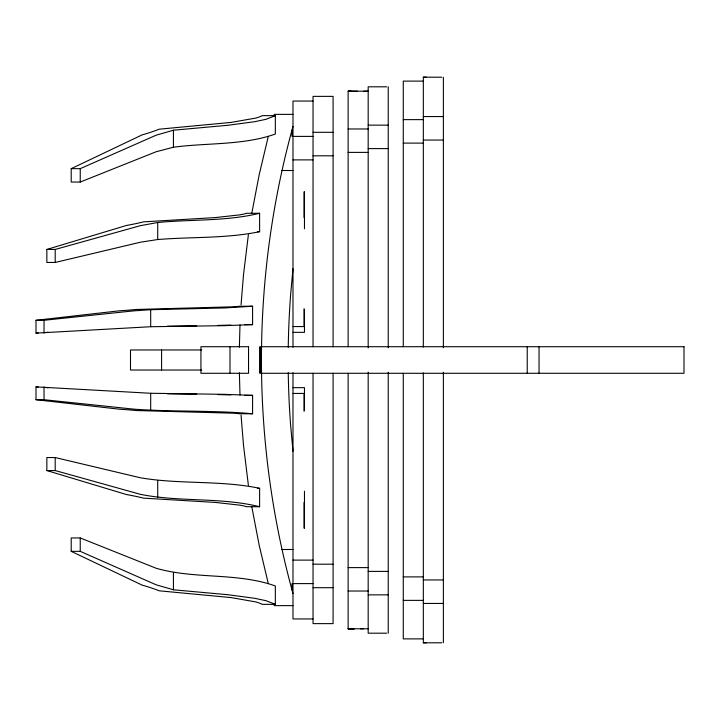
<?xml version="1.0" encoding="UTF-8"?>
<svg xmlns="http://www.w3.org/2000/svg" width="720" height="720" viewBox="0 0 720 720"><rect width="100%" height="100%" fill="white"/><g stroke="black" fill="none" stroke-linecap="round" stroke-linejoin="round"><path stroke-width="1.08" d="M239.382 347.193L239.994 324.909M241.047 304.857L243.495 274.779L248.391 234.675M292.986 268.749L290.826 292.212A863.613 863.613 0 0 0 288.252 347.31M251.712 213.624L259.236 174.519L268.29 136.422M292.986 126.468C250.938 278.442 250.938 441.558 292.986 593.532M273.726 116.37L274.284 114.363L292.986 114.363M275.328 115.641L266.076 119.286L254.763 121.689L228.114 125.262L173.43 130.212L156.105 135.207L80.235 168.66L71.199 168.66L71.199 182.052L80.235 182.052L156.105 151.758L173.43 147.231C207.126 142.677 242.91 145.494 275.328 134.037L275.328 115.641L262.269 115.641A70.542 11.439 0 0 1 255.672 118.098L231.12 122.409L159.183 129.195A282.15 45.756 0 0 1 142.137 134.874L71.199 168.66M259.614 213.282C226.431 221.4 191.538 219.258 157.716 222.507L140.391 225.675L55.197 249.444L46.854 249.444L46.854 262.458L55.197 262.458L140.391 242.226L157.716 239.535C191.574 236.754 226.215 238.617 259.614 231.687L259.614 213.282L246.555 213.282A69.678 7.209 0 0 1 240.003 214.839L215.415 217.566L143.469 221.868A278.991 28.872 0 0 1 126.423 225.459L46.854 249.444M252.585 306.234L224.766 307.953L150.696 309.708L133.362 310.896L44.037 320.283L36 320.283L36 333.126L150.696 326.727L224.766 325.665L252.585 324.63L252.585 306.234L239.526 306.234A69.183 2.709 0 0 1 233.001 306.81L136.449 309.465A277.173 10.854 0 0 1 119.376 310.815L36 320.283M36 333.126L38.223 332.973M46.008 332.433L48.231 332.28M230.814 325.062L217.764 325.422M313.038 101.061L292.986 101.061L292.986 347.265M351.216 628.785L348.129 628.839L354.303 628.785L348.129 628.785L348.129 373.284M423.324 372.888L423.324 642.789L426.411 642.78M196.776 325.791L167.445 326.187M423.324 642.825L441.837 642.78M363.555 91.215L368.181 91.215L348.129 91.161L351.216 91.215M441.837 77.22L423.324 77.175L423.324 347.112M423.324 81.108L403.272 81.117L403.272 346.68M386.694 86.814L368.181 86.814L368.181 347.769M423.324 116.559L443.376 116.559M403.272 119.628L423.324 119.628M368.181 125.136L388.233 125.136M348.129 128.97L368.181 128.97M313.038 132.309L333.09 132.309M292.986 136.395L313.038 136.395M423.324 140.058L443.376 140.058M403.272 143.109L423.324 143.109M368.181 148.608L388.233 148.608M348.129 152.388L368.181 152.388M313.038 155.808L333.09 155.808M292.986 159.885L313.038 159.885M281.826 170.505L292.986 170.505M257.436 231.687L259.614 231.687M244.971 324.63L252.585 324.63M292.986 326.565L304.02 326.565L304.02 308.754M292.986 332.343L304.47 332.343L304.47 309.375M260.181 373.284L260.181 346.716M201.609 349.974L130.5 349.974L130.5 370.026L201.609 370.026M36 386.874L150.696 393.273L224.766 394.335L252.585 395.37L252.585 413.766L239.526 413.766A69.183 2.709 0 0 0 233.001 413.19L136.449 410.535A277.173 10.854 0 0 0 119.376 409.185L36 399.717L36 386.874L38.223 387.027M292.986 387.657L304.47 387.657L304.47 410.625M292.986 393.435L304.02 393.435L304.02 411.246M244.971 395.37L252.585 395.37M36 399.717L44.037 399.717L133.362 409.104C173.025 412.11 212.958 410.103 252.585 413.766M55.197 457.542L46.854 457.542L46.854 470.556L126.423 494.541A278.991 28.872 0 0 1 143.469 498.132L215.415 502.434L240.003 505.17A69.678 7.209 0 0 1 246.555 506.718L259.614 506.718L259.614 488.313C220.455 480.087 179.739 484.533 140.391 477.774L55.197 457.542L55.197 470.556L140.391 494.325C179.595 502.245 220.671 497.07 259.614 506.718M46.854 470.556L55.197 470.556M257.436 488.313L259.614 488.313M80.235 537.948L71.199 537.948L71.199 551.34L142.137 585.126A282.15 45.756 0 0 1 159.183 590.805L231.12 597.591L255.672 601.902A70.542 11.439 0 0 1 262.269 604.359L275.328 604.359L275.328 585.963C237.168 572.301 194.778 579.465 156.105 568.242L80.235 537.948L80.235 551.34L156.105 584.793L173.43 589.788L228.114 594.738L254.763 598.311L266.076 600.714L275.328 604.359M281.826 549.495L292.986 549.495M71.199 551.34L80.235 551.34M292.986 560.115L313.038 560.115M313.038 564.192L333.09 564.192M348.129 567.612L368.181 567.612M368.181 571.392L388.233 571.392M403.272 576.891L423.324 576.891M423.324 579.942L443.376 579.942M292.986 583.605L313.038 583.605M313.038 587.691L333.09 587.691M348.129 591.03L368.181 591.03M368.181 594.864L388.233 594.864M403.272 600.372L423.324 600.372M423.324 603.441L443.376 603.441M292.986 605.637L274.284 605.637L273.726 603.63M348.129 628.785L363.555 628.785M386.694 633.186L368.181 633.186L368.181 372.231M357.381 91.215L348.129 91.215L348.129 346.716M360.468 628.785L368.181 628.785M423.324 638.892L403.272 638.883L403.272 373.32M167.445 393.813L196.776 394.209M423.324 77.175L426.411 77.22M217.764 394.578L230.814 394.938M313.038 618.939L292.986 618.939L292.986 372.735M46.008 387.567L48.231 387.72M268.29 583.578L259.236 545.481L251.712 506.376M248.391 485.325L243.495 445.221L241.047 415.143M292.986 451.251L290.583 424.683A863.613 863.613 0 0 1 288.252 372.672M239.994 395.091L239.382 372.807M539.037 346.716L539.037 373.284M527.229 346.716L527.229 373.284M443.376 77.283L443.376 347.715M443.376 372.285L443.376 642.717M388.233 86.823L388.233 347.751M388.233 372.249L388.233 633.177M333.09 346.716L333.09 96.372L313.038 96.372L313.038 346.716M333.09 373.284L333.09 623.628L313.038 623.628L313.038 373.284M304.47 191.736L304.47 228.807M304.47 491.193L304.47 528.264M304.02 191.871L304.02 217.521M304.02 502.479L304.02 528.129M291.987 130.212L291.987 136.332M291.987 583.668L291.987 589.788M259.92 346.716L259.92 373.284M230.004 346.716L230.004 373.284M173.43 130.212L173.43 147.231M173.43 572.769L173.43 589.788M161.586 349.974L161.586 370.026M157.716 222.507L157.716 239.535M157.716 480.465L157.716 497.493M150.696 309.708L150.696 326.727M150.696 393.273L150.696 410.292M80.235 168.66L80.235 182.052M55.197 249.444L55.197 262.458M44.037 320.283L44.037 333.126M44.037 386.874L44.037 399.717M248.535 346.716L200.934 346.716L200.934 373.284L248.535 373.284L248.535 346.716M684 346.716L261.45 346.716A697.257 618.147 -90 0 0 261.45 373.284L684 373.284L684 346.716"/></g></svg>
